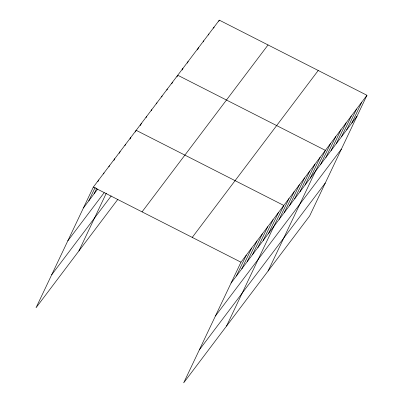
<?xml version="1.0" encoding="UTF-8"?>
<svg xmlns="http://www.w3.org/2000/svg" width="403" height="403" viewBox="0 0 403 403"><rect width="100%" height="100%" fill="white"/><g stroke="black" fill="none" stroke-linecap="round" stroke-linejoin="round"><path stroke-width="0.6" d="M366.952 95.279L240.969 262.202L183.677 382.85L309.665 215.927L366.952 95.279L219.323 20.15L93.335 187.073L36.048 307.721L117.857 199.324M88.771 200.87L95.204 187.319M97.889 181.672L98.69 179.975M94.126 193.778L96.806 188.13M103.511 174.01L104.045 172.882M108.865 166.918L109.399 165.789M113.948 160.389L114.754 158.696M119.303 153.296L120.109 151.599M124.925 145.634L125.464 144.506M130.013 139.106L130.819 137.413M78.882 250.968L106.327 193.173M135.368 132.013L136.169 130.32L283.803 205.449L226.516 326.098M140.294 125.691L141.367 123.434M146.027 117.676L146.566 116.548M151.226 110.79L151.76 109.661M156.424 103.903L156.958 102.775M161.618 97.017L162.157 95.889M166.817 90.136L167.351 89.003M171.743 83.814L172.549 82.121M176.942 76.928L177.748 75.235L325.377 150.364L268.091 271.012M182.141 70.041L182.942 68.349M187.335 63.155L188.141 61.463M197.46 49.952L198.533 47.69M203.193 41.937L203.732 40.809M208.391 35.051L208.925 33.923M213.59 28.165L214.124 27.036M218.784 21.278L219.323 20.15M236.4 276L246.324 255.104M241.755 268.907L251.679 248.011M247.11 261.809L257.028 240.918M252.464 254.716L262.383 233.826M257.819 247.623L267.738 226.728M263.174 240.531L273.093 219.635M268.529 233.433L278.448 212.542M279.078 219.454L289.001 198.563M284.276 212.567L294.195 191.677M289.475 205.686L299.394 184.791M294.669 198.8L304.592 177.904M299.867 191.914L309.786 171.018M305.061 185.027L314.985 164.137M310.26 178.141L320.178 157.251M320.652 164.369L330.576 143.478M325.851 157.487L335.77 136.592M331.049 150.601L340.968 129.706M336.243 143.715L346.167 122.819M341.442 136.829L351.361 115.938M346.64 129.942L356.559 109.052M351.834 123.056L361.758 102.166M83.416 207.963L97.692 189.047M67.785 240.883L104.196 192.644M51.68 274.801L111.218 195.913M142.052 211.862L268.04 44.945M192.251 237.407L318.234 70.485M231.045 283.092L357.033 116.175M215.414 316.012L341.401 149.09M199.309 349.93L325.297 183.007M93.335 187.073L240.969 262.202"/></g></svg>
